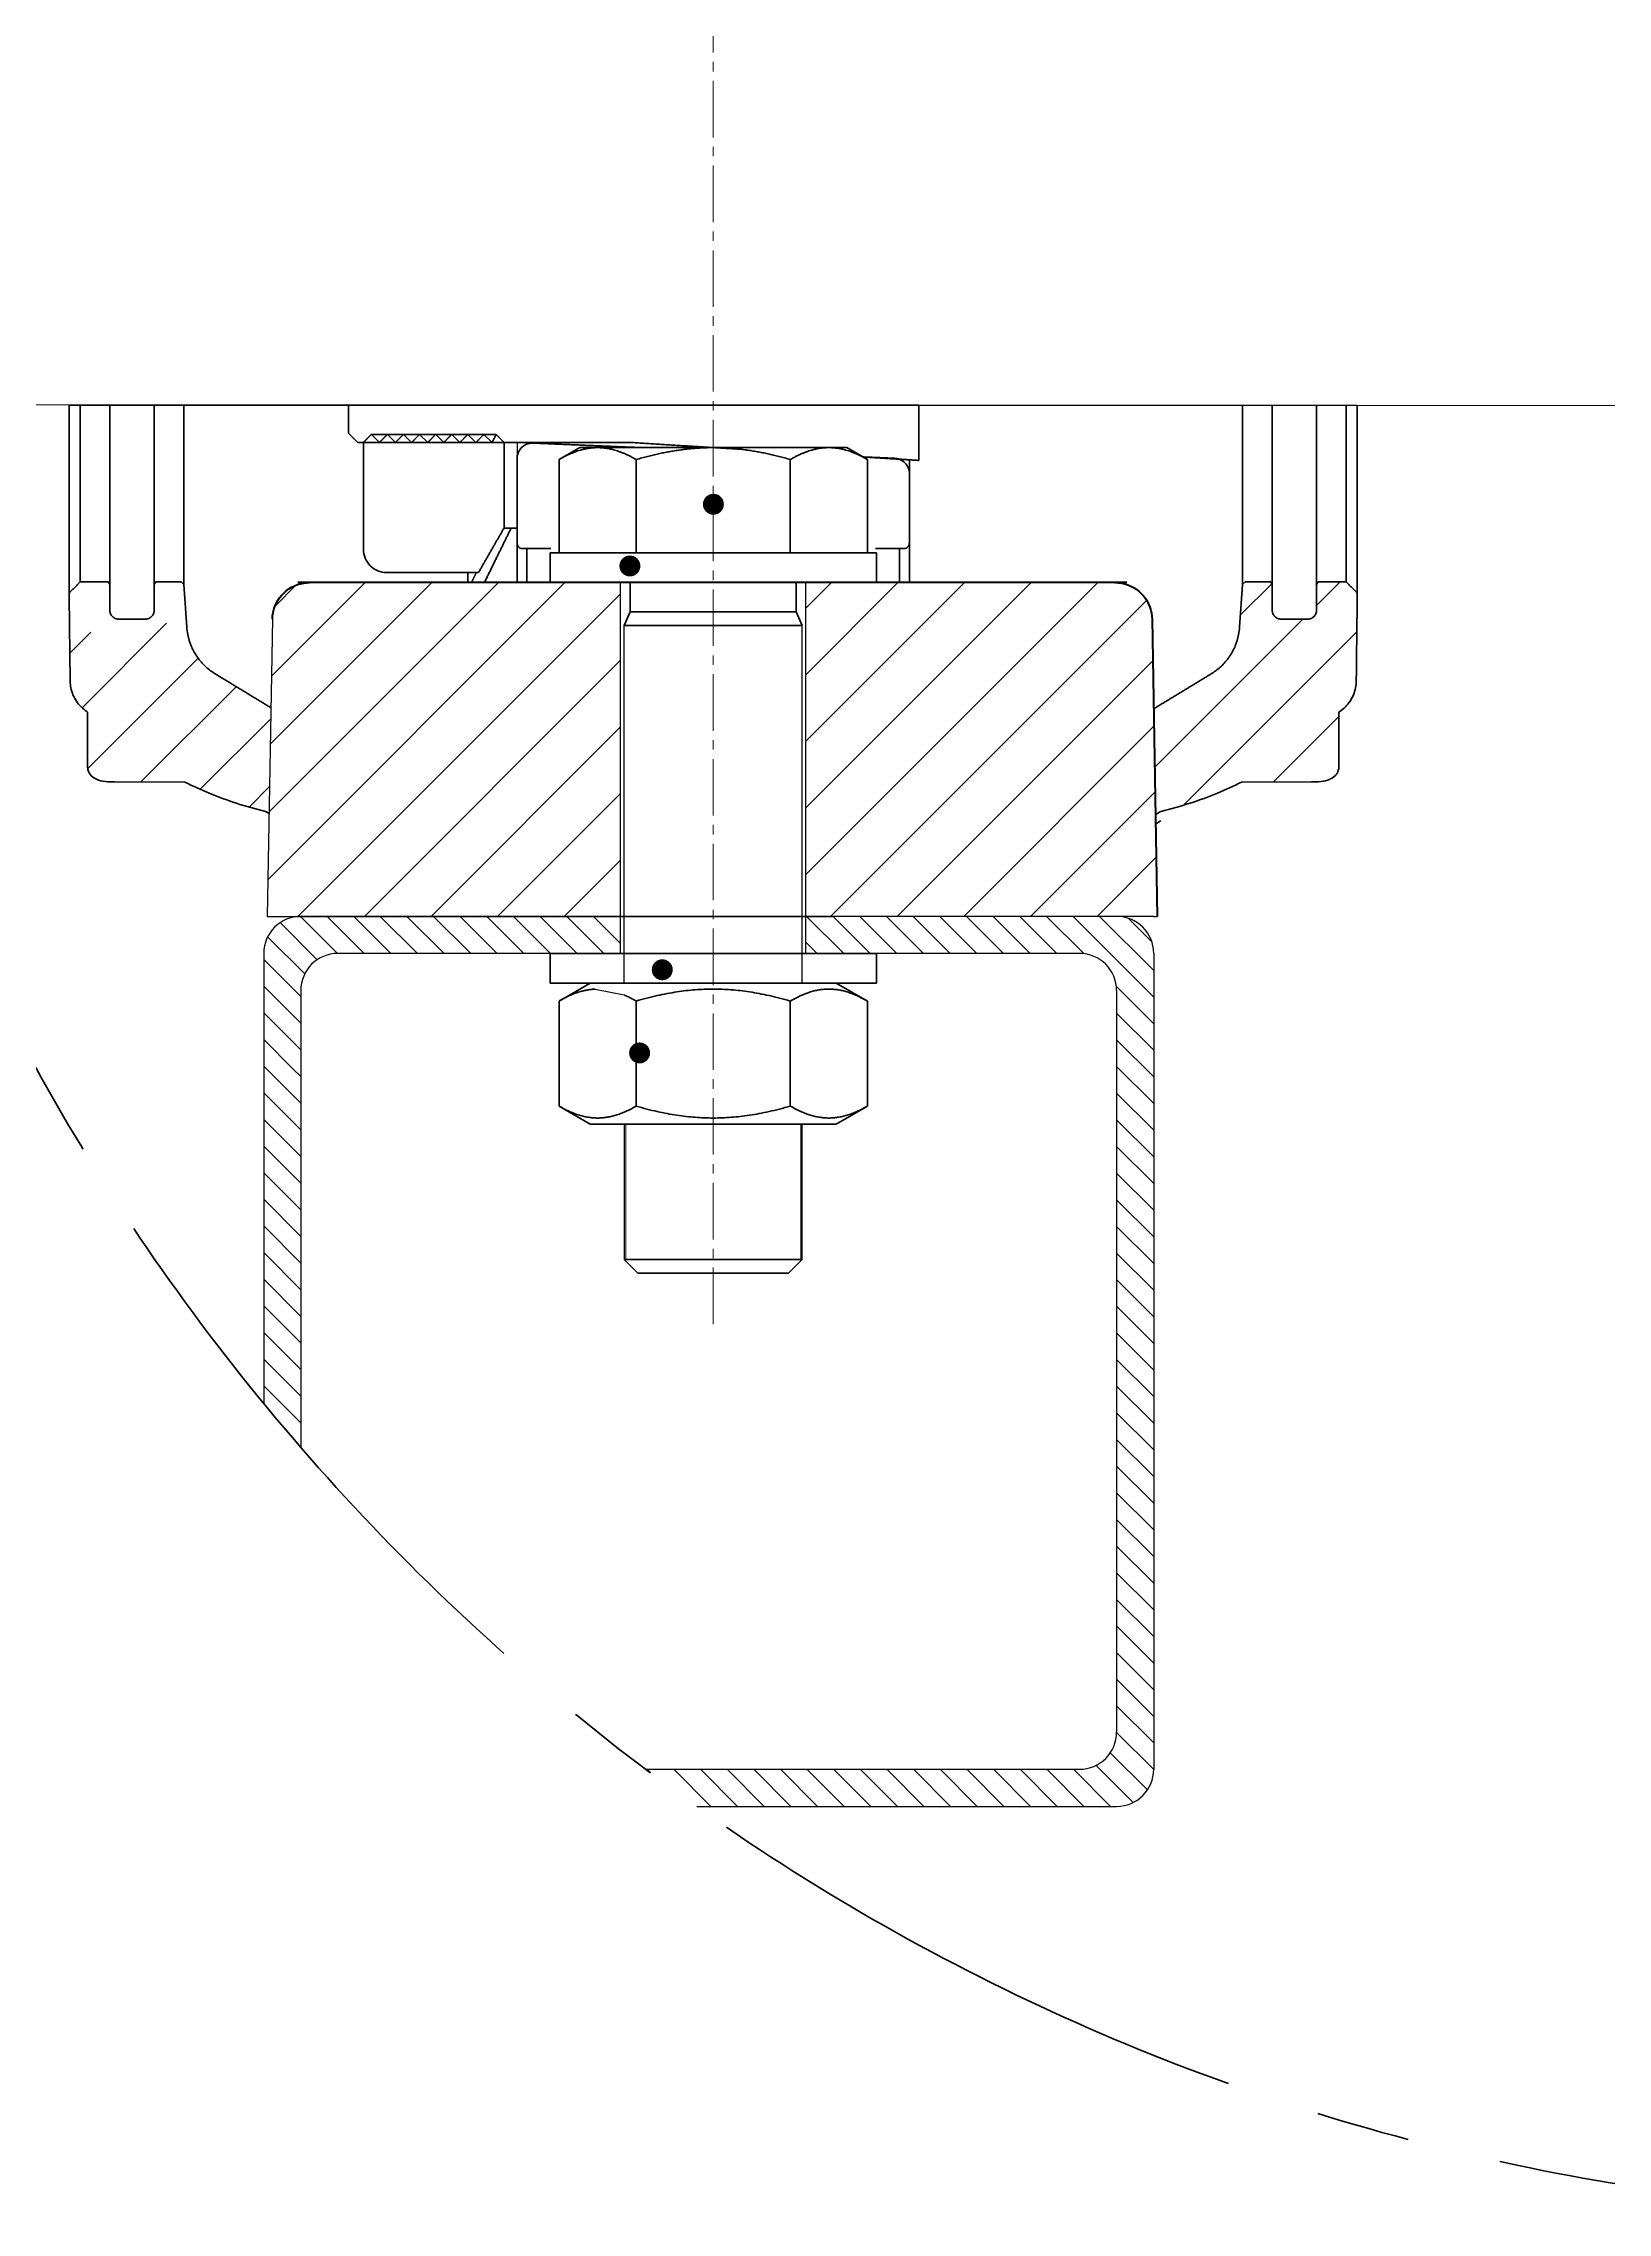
# Model space of a CAD drawing. Header units: millimetres. Extents: x 29178 to 37588, y 1365 to 7305.
# Drawn here: x 34036 to 34563, y 3481 to 4212 of the extents above; entities that cross this region are included whole.
import ezdxf

# ---------------------------------------------------------------- set-up
doc = ezdxf.new("R2010")
doc.units = ezdxf.units.MM
doc.linetypes.add('CENTER2', pattern=[28.575, 19.05, -3.175, 3.175, -3.175])
for name, color, linetype, lineweight in [('AM_0', 7, 'Continuous', 50), ('CENTRO', 1, 'CENTER2', 15), ('CONTORNO', 7, 'Continuous', 35), ('CORTE', 6, 'CENTER2', 35), ('Visível (ISO)', 7, 'Continuous', 35)]:
    doc.layers.add(name, color=color, linetype=linetype, lineweight=lineweight)

msp = doc.modelspace()

# ---------------------------------------------------------------- hatches: boundary and pattern name
h = msp.add_hatch(color=4)
h.dxf.hatch_style = 1
edge = h.paths.add_edge_path()
edge.add_arc((34262.07, 4056.42), 3.54, 0, 360)
h = msp.add_hatch(color=4)
h.dxf.hatch_style = 1
edge = h.paths.add_edge_path()
edge.add_arc((34233.91, 4035.62), 3.54, 0, 360)
h = msp.add_hatch()
h.set_pattern_fill('ANSI31', color=4, scale=5)
edge = h.paths.add_edge_path()
edge.add_spline(control_points=[(34112.91, 3987.85), (34103.29, 3993.69), (34094.16, 3999.24)], knot_values=[0.31271, 0.31271, 0.31271, 1.199794, 1.199794, 1.199794], weights=[1.000235, 1.000451, 1], degree=2, periodic=0)
edge.add_spline(control_points=[(34094.16, 3999.24), (34093.91, 3999.39), (34093.66, 3999.55), (34092.3, 4000.46), (34091.26, 4001.33), (34089.51, 4003.08), (34088.64, 4004.13), (34087.14, 4006.37), (34086.51, 4007.58), (34085.57, 4009.87), (34085.16, 4011.16), (34084.73, 4013.33), (34084.62, 4014.19), (34084.56, 4015.01)], knot_values=[0.412764, 0.412764, 0.412764, 0.412764, 0.445197, 0.445197, 0.593733, 0.593733, 0.742543, 0.742543, 0.891353, 0.891353, 1.040438, 1.040438, 1.135108, 1.135108, 1.135108, 1.135108], degree=3, periodic=0)
edge.add_line((34084.56, 4015.01), (34084.41, 4017.16))
edge.add_line((34084.41, 4017.16), (34045.07, 4012.42))
edge.add_spline(control_points=[(34045.07, 4012.42), (34045.16, 4004.83), (34045.25, 3996.64)], knot_values=[17.383177, 17.383177, 17.383177, 17.433233, 17.433233, 17.433233], weights=[1.074961, 1.038839, 1.002507], degree=2, periodic=0)
edge.add_spline(control_points=[(34045.25, 3996.64), (34045.27, 3995.97), (34045.35, 3995.27), (34045.65, 3993.74), (34045.9, 3992.93), (34046.5, 3991.5), (34046.89, 3990.74), (34047.83, 3989.34), (34048.37, 3988.69), (34049.47, 3987.59), (34050.12, 3987.05), (34050.92, 3986.51), (34051.03, 3986.44), (34051.14, 3986.37)], knot_values=[2.248708, 2.248708, 2.248708, 2.248708, 2.326673, 2.326673, 2.41993, 2.41993, 2.513049, 2.513049, 2.606168, 2.606168, 2.699139, 2.699139, 2.713298, 2.713298, 2.713298, 2.713298], degree=3, periodic=0)
edge.add_line((34051.14, 3986.37), (34051.14, 3967.77))
edge.add_spline(control_points=[(34051.14, 3967.77), (34051.14, 3967.3), (34051.25, 3966.74), (34051.64, 3965.81), (34051.99, 3965.29), (34052.84, 3964.42), (34053.53, 3963.98), (34055.96, 3962.9), (34058.32, 3962.83), (34060.33, 3962.82)], knot_values=[0.453366, 0.453366, 0.453366, 0.453366, 0.510488, 0.510488, 0.574028, 0.574028, 0.656128, 0.656128, 0.894397, 0.894397, 0.894397, 0.894397], degree=3, periodic=0)
edge.add_line((34060.33, 3962.82), (34083.91, 3962.78))
edge.add_spline(control_points=[(34083.91, 3962.78), (34086.66, 3961.4), (34089.4, 3960.16), (34097.93, 3956.62), (34104.41, 3954.48), (34111.1, 3952.9)], knot_values=[41.282444, 41.282444, 41.282444, 41.282444, 41.632218, 41.632218, 42.392289, 42.392289, 42.392289, 42.392289], degree=3, periodic=0)
edge.add_spline(control_points=[(34111.1, 3952.9), (34111.39, 3952.73), (34111.68, 3952.56), (34112.07, 3952.29), (34112.18, 3952.22), (34112.29, 3952.14)], knot_values=[1.726102, 1.726102, 1.726102, 1.726102, 1.76337, 1.76337, 1.777959, 1.777959, 1.777959, 1.777959], degree=3, periodic=0)
edge.add_line((34112.29, 3952.19), (34112.91, 3987.85))
edge = h.paths.add_edge_path()
edge.add_spline(control_points=[(34472.87, 3986.37), (34472.98, 3986.44), (34473.08, 3986.51), (34473.89, 3987.05), (34474.54, 3987.59), (34475.64, 3988.69), (34476.18, 3989.34), (34477.12, 3990.74), (34477.51, 3991.5), (34478.1, 3992.93), (34478.36, 3993.74), (34478.66, 3995.27), (34478.74, 3995.97), (34478.76, 3996.64)], knot_values=[0.264525, 0.264525, 0.264525, 0.264525, 0.278683, 0.278683, 0.371654, 0.371654, 0.464773, 0.464773, 0.557893, 0.557893, 0.651149, 0.651149, 0.729114, 0.729114, 0.729114, 0.729114], degree=3, periodic=0)
edge.add_spline(control_points=[(34478.76, 3996.64), (34478.94, 4012.66), (34479.11, 4026.5)], knot_values=[0.001727, 0.001727, 0.001727, 0.103212, 0.103212, 0.103212], weights=[1.002507, 1.076167, 1.14897], degree=2, periodic=0)
edge.add_spline(control_points=[(34479.11, 4026.5), (34477.23, 4028.39), (34475.38, 4030.24)], knot_values=[0, 0, 0, 0.211407, 0.211407, 0.211407], weights=[1, 1.000051, 1], degree=2, periodic=0)
edge.add_line((34475.38, 4030.24), (34465.9, 4030.24))
edge.add_line((34465.9, 4030.24), (34465.4, 4029.37))
edge.add_line((34465.4, 4029.37), (34465.4, 4020.19))
edge.add_spline(control_points=[(34465.4, 4020.72), (34465.4, 4020.35), (34465.31, 4019.91), (34465.03, 4019.22), (34464.78, 4018.85), (34464.26, 4018.33), (34463.89, 4018.08), (34463.21, 4017.8), (34462.77, 4017.71), (34462.4, 4017.71)], knot_values=[-0.178016, -0.178016, -0.178016, -0.178016, -0.133387, -0.133387, -0.088838, -0.088838, -0.044381, -0.044381, 0, 0, 0, 0], degree=3, periodic=0)
edge.add_line((34462.4, 4017.71), (34452.9, 4017.71))
edge.add_spline(control_points=[(34453.42, 4017.71), (34453.05, 4017.71), (34452.62, 4017.8), (34451.93, 4018.08), (34451.57, 4018.33), (34451.04, 4018.85), (34450.8, 4019.22), (34450.51, 4019.91), (34450.43, 4020.35), (34450.43, 4020.72)], knot_values=[0, 0, 0, 0, 0.044381, 0.044381, 0.088838, 0.088838, 0.133387, 0.133387, 0.178016, 0.178016, 0.178016, 0.178016], degree=3, periodic=0)
edge.add_line((34450.43, 4020.72), (34450.43, 4029.37))
edge.add_line((34450.43, 4029.37), (34449.93, 4030.24))
edge.add_line((34449.93, 4030.24), (34441.32, 4030.24))
edge.add_line((34441.32, 4030.24), (34440.44, 4029.36))
edge.add_line((34440.44, 4029.36), (34439.45, 4015.01))
edge.add_spline(control_points=[(34439.45, 4015.01), (34439.39, 4014.19), (34439.28, 4013.33), (34438.85, 4011.16), (34438.44, 4009.87), (34437.49, 4007.58), (34436.87, 4006.37), (34435.37, 4004.13), (34434.5, 4003.08), (34432.75, 4001.33), (34431.71, 4000.46), (34430.35, 3999.55), (34430.1, 3999.39), (34429.85, 3999.24)], knot_values=[3.623664, 3.623664, 3.623664, 3.623664, 3.718334, 3.718334, 3.867419, 3.867419, 4.016229, 4.016229, 4.165039, 4.165039, 4.313575, 4.313575, 4.346009, 4.346009, 4.346009, 4.346009], degree=3, periodic=0)
edge.add_spline(control_points=[(34429.85, 3999.24), (34420.41, 3993.51), (34410.46, 3987.47)], knot_values=[0, 0, 0, 0.916565, 0.916565, 0.916565], weights=[1, 1.000465, 1.00022], degree=2, periodic=0)
edge.add_line((34410.46, 3987.47), (34411.09, 3951.65))
edge.add_spline(control_points=[(34411.09, 3951.65), (34411.39, 3951.9), (34411.71, 3952.14), (34412.33, 3952.56), (34412.62, 3952.73), (34412.91, 3952.9)], knot_values=[1.162635, 1.162635, 1.162635, 1.162635, 1.207047, 1.207047, 1.244314, 1.244314, 1.244314, 1.244314], degree=3, periodic=0)
edge.add_spline(control_points=[(34412.91, 3952.9), (34419.62, 3954.48), (34426.11, 3956.63), (34434.64, 3960.17), (34437.36, 3961.41), (34440.1, 3962.78)], knot_values=[44.571159, 44.571159, 44.571159, 44.571159, 45.332821, 45.332821, 45.680994, 45.680994, 45.680994, 45.680994], degree=3, periodic=0)
edge.add_line((34440.1, 3962.78), (34463.68, 3962.82))
edge.add_spline(control_points=[(34463.68, 3962.82), (34465.69, 3962.83), (34468.04, 3962.9), (34470.48, 3963.98), (34471.17, 3964.42), (34472.02, 3965.29), (34472.37, 3965.81), (34472.76, 3966.74), (34472.87, 3967.3), (34472.87, 3967.77)], knot_values=[0.919067, 0.919067, 0.919067, 0.919067, 1.157336, 1.157336, 1.239437, 1.239437, 1.302976, 1.302976, 1.360098, 1.360098, 1.360098, 1.360098], degree=3, periodic=0)
edge.add_line((34472.87, 3967.77), (34472.87, 3986.37))
h = msp.add_hatch()
h.set_pattern_fill('ANSI31', color=4, scale=5)
h.set_pattern_definition([(45, (14068.646, 2879.872), (-11.22532, 11.22532), [])])
h.paths.add_polyline_path([(34230.75, 4030.02), (34207, 4030.02), (34125.93, 4030.02), (34125.06, 4029.99), (34123.97, 4029.86), (34122.9, 4029.64), (34121.86, 4029.33), (34120.84, 4028.94), (34119.87, 4028.45), (34118.94, 4027.88), (34118.06, 4027.23), (34117.25, 4026.51), (34116.49, 4025.72), (34115.82, 4024.86), (34115.21, 4023.95), (34114.69, 4023), (34114.26, 4022), (34113.91, 4020.96), (34113.66, 4019.9), (34113.5, 4018.82), (34113.43, 4017.73), (34111.68, 3917.52), (34230.75, 3917.52)])
h.paths.add_polyline_path([(34409.93, 4017.73), (34409.89, 4018.61), (34409.74, 4019.69), (34409.51, 4020.75), (34409.18, 4021.79), (34408.76, 4022.8), (34408.26, 4023.77), (34407.67, 4024.69), (34407.01, 4025.55), (34406.27, 4026.35), (34405.47, 4027.09), (34404.6, 4027.76), (34403.68, 4028.34), (34402.72, 4028.84), (34401.71, 4029.26), (34400.67, 4029.59), (34399.6, 4029.83), (34398.52, 4029.97), (34397.43, 4030.02), (34293.25, 4030.02), (34293.25, 3917.52), (34302.25, 3917.52), (34410.48, 3917.52), (34411.68, 3917.52)])
h = msp.add_hatch()
h.set_pattern_fill('ANSI31', color=4, scale=2, angle=90)
h.paths.add_polyline_path([(34230.75, 3917.52), (34122.98, 3917.52, 0.414214), (34110.48, 3905.02), (34110.48, 3863.56), (34122.98, 3866.85), (34122.98, 3892.52, -0.414214), (34135.48, 3905.02), (34230.75, 3905.02)])
h = msp.add_hatch()
h.set_pattern_fill('ANSI31', color=4, scale=2, angle=90)
h.paths.add_polyline_path([(34122.98, 3866.85), (34110.48, 3863.56), (34110.48, 3785.99), (34122.98, 3794.47)])
h.paths.add_polyline_path([(34122.98, 3794.47), (34110.48, 3785.99), (34110.48, 3753.36), (34122.98, 3738.53)])
h.paths.add_polyline_path([(34410.48, 3905.02, 0.414214), (34397.98, 3917.52), (34293.25, 3917.52), (34293.25, 3905.02), (34317, 3905.02), (34385.48, 3905.02, -0.414214), (34397.98, 3892.52), (34397.98, 3642.52, -0.414214), (34385.48, 3630.02), (34239.28, 3630.02), (34256.43, 3617.52), (34397.98, 3617.52, 0.414214), (34410.48, 3630.02)])
h = msp.add_hatch(color=4)
h.dxf.hatch_style = 1
edge = h.paths.add_edge_path()
edge.add_arc((34244.83, 3899.51), 3.54, 0, 360)
h = msp.add_hatch(color=4)
h.dxf.hatch_style = 1
edge = h.paths.add_edge_path()
edge.add_arc((34237.19, 3871.48), 3.54, 0, 360)

# ---------------------------------------------------------------- linework, layer by layer
at = {"color": 7}
msp.add_line((35355.66, 4089.19), (33953.75, 4090.02), dxfattribs=at)
for p, q in [((34044.9, 4089.84), (34479.11, 4089.84)), ((34142.16, 4077.27), (34139.09, 4080.35)), ((34195.87, 4077.27), (34195.94, 4072.6)), ((34230.75, 3905.02), (34230.75, 4030.02)), ((34293.25, 3905.02), (34293.25, 4030.02)), ((34113.43, 4017.73), (34111.68, 3917.52)), ((34232, 3905.02), (34232, 4015.52)), ((34292, 3905.02), (34292, 4015.52)), ((34111.68, 3917.52), (34122.98, 3917.52)), ((34111.68, 3917.52), (34302.25, 3917.52)), ((34410.48, 3917.52), (34122.98, 3917.52)), ((34410.48, 3917.52), (34411.68, 3917.52)), ((34110.48, 3905.02), (34110.48, 3753.36)), ((34385.48, 3905.02), (34135.48, 3905.02)), ((34232, 3895.02), (34232, 3905.02)), ((34292, 3895.02), (34292, 3905.02)), ((34410.48, 3905.02), (34410.48, 3630.02)), ((34122.98, 3892.52), (34122.98, 3738.53)), ((34222.26, 3892.98), (34232, 3891.01)), ((34397.98, 3892.52), (34397.98, 3642.52)), ((34232, 3847.52), (34232, 3801.82)), ((34292, 3842.62), (34292, 3847.52)), ((34292, 3801.82), (34292, 3842.62)), ((34239.28, 3630.02), (34385.48, 3630.02)), ((34256.43, 3617.52), (34397.98, 3617.52))]:
    msp.add_line(p, q)
at = {"color": 1, "lineweight": 15}
for p, q in [((34232.5, 3847.52), (34232.5, 3801.82)), ((34291.5, 3801.82), (34291.5, 3847.52))]:
    msp.add_line(p, q, dxfattribs=at)
for centre, start, end in [((34122.98, 3905.02), 90, 180), ((34397.98, 3905.02), 0, 90), ((34135.48, 3892.52), 90, 180), ((34385.48, 3892.52), 0, 90), ((34385.48, 3642.52), 270, 0), ((34397.98, 3630.02), 270, 0)]:
    msp.add_arc(centre, 12.5, start, end)
at = {"layer": 'AM_0'}
for p, q in [((34401.37, 4030.02), (34121.99, 4030.02)), ((34409.93, 4017.73), (34411.68, 3917.52))]:
    msp.add_line(p, q, dxfattribs=at)
for points in [[(34113.43, 4017.73), (34113.5, 4018.82), (34113.66, 4019.9), (34113.91, 4020.96), (34114.26, 4022), (34114.69, 4023), (34115.21, 4023.95), (34115.82, 4024.86), (34116.49, 4025.72), (34117.25, 4026.51), (34118.06, 4027.23), (34118.94, 4027.88), (34119.87, 4028.45), (34120.84, 4028.94), (34121.86, 4029.33), (34122.9, 4029.64), (34123.97, 4029.86), (34125.06, 4029.99), (34125.93, 4030.02)], [(34397.43, 4030.02), (34398.52, 4029.97), (34399.6, 4029.83), (34400.67, 4029.59), (34401.71, 4029.26), (34402.72, 4028.84), (34403.68, 4028.34), (34404.6, 4027.76), (34405.47, 4027.09), (34406.27, 4026.35), (34407.01, 4025.55), (34407.67, 4024.69), (34408.26, 4023.77), (34408.76, 4022.8), (34409.18, 4021.79), (34409.51, 4020.75), (34409.74, 4019.69), (34409.89, 4018.61), (34409.93, 4017.73)]]:
    msp.add_lwpolyline(points, dxfattribs=at)
at = {"layer": 'CENTRO'}
msp.add_line((34262, 3780.05), (34262, 4574.12), dxfattribs=at)
at = {"layer": 'CONTORNO'}
for p, q in [((34044.9, 4089.84), (34044.9, 4026.5)), ((34048.63, 4030.24), (34048.63, 4089.84)), ((34058.61, 4029.37), (34058.61, 4089.84)), ((34073.58, 4029.37), (34073.58, 4089.84)), ((34083.57, 4029.36), (34083.57, 4089.84)), ((34139.09, 4089.84), (34139.09, 4080.35)), ((34331.26, 4089.84), (34139.09, 4089.84)), ((34331.26, 4071.2), (34331.26, 4089.84)), ((34440.44, 4029.36), (34440.44, 4089.84)), ((34450.43, 4029.37), (34450.43, 4089.84)), ((34465.4, 4029.37), (34465.4, 4089.84)), ((34475.38, 4030.24), (34475.38, 4089.84)), ((34479.11, 4026.5), (34479.11, 4089.84)), ((34142.16, 4077.27), (34233.93, 4077.27)), ((34144.09, 4077.27), (34144.09, 4041.3)), ((34188.8, 4079.99), (34146.79, 4079.99)), ((34146.79, 4079.99), (34149.51, 4077.27)), ((34152.21, 4079.99), (34154.93, 4077.27)), ((34157.63, 4079.99), (34160.35, 4077.27)), ((34163.05, 4079.99), (34165.77, 4077.27)), ((34168.47, 4079.99), (34171.2, 4077.27)), ((34173.9, 4079.99), (34176.62, 4077.27)), ((34179.32, 4079.99), (34182.04, 4077.27)), ((34184.74, 4079.99), (34187.46, 4077.27)), ((34187.46, 4077.27), (34188.8, 4079.99)), ((34195.87, 4077.27), (34191.5, 4077.27)), ((34191.5, 4048.41), (34191.5, 4077.27)), ((34191.5, 4077.27), (34191.5, 4048.41)), ((34195.87, 4071.77), (34195.87, 4043.27)), ((34328.14, 4066.66), (34328.14, 4071.39)), ((34328.14, 4043.27), (34328.14, 4066.66)), ((34191.5, 4048.41), (34195.87, 4048.41)), ((34195.87, 4030.02), (34195.87, 4043.27)), ((34195.87, 4030.02), (34195.87, 4043.27)), ((34197.62, 4041.51), (34207.31, 4041.51)), ((34199.22, 4041.33), (34199.22, 4030.02)), ((34316.7, 4041.51), (34326.39, 4041.51)), ((34324.78, 4030.02), (34324.78, 4041.33)), ((34328.14, 4030.02), (34328.14, 4043.27)), ((34058.11, 4030.24), (34048.63, 4030.24)), ((34058.61, 4029.37), (34058.11, 4030.24)), ((34058.61, 4020.72), (34058.61, 4029.37)), ((34074.08, 4030.24), (34073.58, 4029.37)), ((34073.58, 4029.37), (34073.58, 4020.72)), ((34082.69, 4030.24), (34074.08, 4030.24)), ((34083.57, 4029.36), (34082.69, 4030.24)), ((34084.56, 4015.01), (34083.57, 4029.36)), ((34151.99, 4033.37), (34182.86, 4033.37)), ((34179.28, 4030.02), (34179.28, 4033.37)), ((34439.45, 4015.01), (34440.44, 4029.36)), ((34441.32, 4030.24), (34440.44, 4029.36)), ((34449.93, 4030.24), (34441.32, 4030.24)), ((34450.43, 4029.37), (34449.93, 4030.24)), ((34450.43, 4020.72), (34450.43, 4029.37)), ((34465.9, 4030.24), (34465.4, 4029.37)), ((34465.4, 4029.37), (34465.4, 4020.72)), ((34475.38, 4030.24), (34465.9, 4030.24)), ((34070.59, 4017.71), (34061.6, 4017.71)), ((34462.4, 4017.71), (34453.42, 4017.71)), ((34051.14, 3986.37), (34051.14, 3967.77)), ((34472.87, 3967.77), (34472.87, 3986.37)), ((34060.33, 3962.82), (34083.91, 3962.78)), ((34463.68, 3962.82), (34440.1, 3962.78))]:
    msp.add_line(p, q, dxfattribs=at)
for points, weights in [([(34139.09, 4080.35), (34140.61, 4078.83), (34142.16, 4077.27)], [1, 1.0000645229, 1]), ([(34146.79, 4079.99), (34145.45, 4078.64), (34144.09, 4077.27)], [1, 1.00005008404, 1]), ([(34152.21, 4079.99), (34150.87, 4078.64), (34149.51, 4077.27)], [1, 1.00005008404, 1]), ([(34157.63, 4079.99), (34156.29, 4078.64), (34154.93, 4077.27)], [1, 1.00005008404, 1]), ([(34163.05, 4079.99), (34161.72, 4078.64), (34160.35, 4077.27)], [1, 1.00005008404, 1]), ([(34168.47, 4079.99), (34167.14, 4078.64), (34165.77, 4077.27)], [1, 1.00005008404, 1]), ([(34173.9, 4079.99), (34172.56, 4078.64), (34171.2, 4077.27)], [1, 1.00005008404, 1]), ([(34179.32, 4079.99), (34177.98, 4078.64), (34176.62, 4077.27)], [1, 1.00005008404, 1]), ([(34184.74, 4079.99), (34183.4, 4078.64), (34182.04, 4077.27)], [1, 1.00005008404, 1]), ([(34191.5, 4077.27), (34190.14, 4078.64), (34188.8, 4079.99)], [1, 1.00005008428, 1]), ([(34237.62, 4075.52), (34219.38, 4076.28), (34201.33, 4077.04)], [1.00007012639, 1.00005022481, 1]), ([(34233.93, 4077.27), (34252.72, 4076.09), (34271.84, 4074.9)], [1, 1.00009244576, 1.00011190768]), ([(34323.12, 4071.93), (34317.77, 4072.15), (34312.44, 4072.38)], [1, 1.00001434401, 1.00002621471]), ([(34312.45, 4072.37), (34321.82, 4071.79), (34331.26, 4071.2)], [1.0000720347, 1.00004445633, 1]), ([(34182.86, 4033.37), (34187.37, 4041.21), (34191.5, 4048.41)], [1, 1.00094093774, 1]), ([(34184.87, 4030.02), (34189.63, 4039.71), (34193.91, 4048.41)], [1.00173744747, 1.00283879134, 1.00100839898]), ([(34048.63, 4030.24), (34046.78, 4028.39), (34044.9, 4026.5)], [1, 1.00005052397, 1]), ([(34182.15, 4033.37), (34181.33, 4031.71), (34180.5, 4030.02)], [1.00203244058, 1.00192953507, 1.00173744748]), ([(34479.11, 4026.5), (34477.23, 4028.39), (34475.38, 4030.24)], [1, 1.0000505235, 1]), ([(34044.9, 4026.5), (34045.06, 4012.66), (34045.25, 3996.64)], [1.14896956128, 1.07616734029, 1.00250743476]), ([(34478.76, 3996.64), (34478.94, 4012.66), (34479.11, 4026.5)], [1.00250743476, 1.07616734029, 1.14896956128]), ([(34112.91, 3987.85), (34103.29, 3993.69), (34094.16, 3999.24)], [1.00023484512, 1.00045052255, 1]), ([(34429.85, 3999.24), (34420.41, 3993.51), (34410.46, 3987.47)], [1, 1.00046549509, 1.00021977363])]:
    msp.add_rational_spline(points, weights, degree=2, dxfattribs=at)
for points, knots in [([(34201.33, 4077.04), (34201.26, 4077.04), (34201.18, 4077.04), (34200.47, 4077.04), (34199.71, 4076.89), (34198.51, 4076.39), (34197.87, 4075.96), (34196.95, 4075.04), (34196.52, 4074.39), (34196.02, 4073.19), (34195.87, 4072.42), (34195.87, 4071.77)], [0.615386, 0.615386, 0.615386, 0.615386, 0.6239737, 0.6239737, 0.7015594, 0.7015594, 0.7794145, 0.7794145, 0.8575833, 0.8575833, 0.9359916, 0.9359916, 0.9359916, 0.9359916]), ([(34328.14, 4066.66), (34328.14, 4067.31), (34327.99, 4068.08), (34327.49, 4069.28), (34327.06, 4069.93), (34326.14, 4070.85), (34325.5, 4071.29), (34324.37, 4071.76), (34323.71, 4071.91), (34323.12, 4071.93)], [0.3118918, 0.3118918, 0.3118918, 0.3118918, 0.390255, 0.390255, 0.4683946, 0.4683946, 0.5462423, 0.5462423, 0.6152517, 0.6152517, 0.6152517, 0.6152517]), ([(34144.09, 4041.3), (34144.09, 4040.32), (34144.31, 4039.17), (34145.06, 4037.36), (34145.71, 4036.38), (34147.09, 4035), (34148.07, 4034.34), (34149.87, 4033.6), (34151.01, 4033.37), (34151.99, 4033.37)], [-0.4699396, -0.4699396, -0.4699396, -0.4699396, -0.3520441, -0.3520441, -0.2344192, -0.2344192, -0.1170923, -0.1170923, 0, 0, 0, 0]), ([(34195.87, 4043.27), (34195.87, 4043.05), (34195.92, 4042.79), (34196.09, 4042.39), (34196.23, 4042.18), (34196.54, 4041.87), (34196.75, 4041.73), (34197.15, 4041.56), (34197.4, 4041.51), (34197.62, 4041.51)], [-0.1038929, -0.1038929, -0.1038929, -0.1038929, -0.0778265, -0.0778265, -0.0518191, -0.0518191, -0.0258811, -0.0258811, 0, 0, 0, 0]), ([(34195.87, 4043.27), (34195.87, 4043.05), (34195.92, 4042.79), (34196.09, 4042.39), (34196.23, 4042.18), (34196.54, 4041.87), (34196.75, 4041.73), (34197.15, 4041.56), (34197.4, 4041.51), (34197.62, 4041.51)], [-0.1038929, -0.1038929, -0.1038929, -0.1038929, -0.0778265, -0.0778265, -0.0518191, -0.0518191, -0.0258811, -0.0258811, 0, 0, 0, 0]), ([(34326.39, 4041.51), (34326.61, 4041.51), (34326.86, 4041.56), (34327.26, 4041.73), (34327.47, 4041.87), (34327.78, 4042.18), (34327.92, 4042.39), (34328.09, 4042.79), (34328.14, 4043.05), (34328.14, 4043.27)], [0, 0, 0, 0, 0.0258811, 0.0258811, 0.0518191, 0.0518191, 0.0778265, 0.0778265, 0.1038929, 0.1038929, 0.1038929, 0.1038929]), ([(34061.6, 4017.71), (34061.24, 4017.71), (34060.8, 4017.8), (34060.12, 4018.08), (34059.75, 4018.33), (34059.23, 4018.85), (34058.98, 4019.22), (34058.7, 4019.91), (34058.61, 4020.35), (34058.61, 4020.72)], [0, 0, 0, 0, 0.0443814, 0.0443814, 0.0888381, 0.0888381, 0.1333873, 0.1333873, 0.1780158, 0.1780158, 0.1780158, 0.1780158]), ([(34073.58, 4020.72), (34073.58, 4020.35), (34073.5, 4019.91), (34073.21, 4019.22), (34072.97, 4018.85), (34072.44, 4018.33), (34072.07, 4018.08), (34071.39, 4017.8), (34070.96, 4017.71), (34070.59, 4017.71)], [-0.1780158, -0.1780158, -0.1780158, -0.1780158, -0.1333873, -0.1333873, -0.0888381, -0.0888381, -0.0443814, -0.0443814, 0, 0, 0, 0]), ([(34094.16, 3999.24), (34093.91, 3999.39), (34093.66, 3999.55), (34092.3, 4000.46), (34091.26, 4001.33), (34089.51, 4003.08), (34088.64, 4004.13), (34087.14, 4006.37), (34086.51, 4007.58), (34085.57, 4009.87), (34085.16, 4011.16), (34084.73, 4013.33), (34084.62, 4014.19), (34084.56, 4015.01)], [0.4127636, 0.4127636, 0.4127636, 0.4127636, 0.4451971, 0.4451971, 0.5937327, 0.5937327, 0.7425428, 0.7425428, 0.8913528, 0.8913528, 1.0404381, 1.0404381, 1.1351077, 1.1351077, 1.1351077, 1.1351077]), ([(34439.45, 4015.01), (34439.39, 4014.19), (34439.28, 4013.33), (34438.85, 4011.16), (34438.44, 4009.87), (34437.49, 4007.58), (34436.87, 4006.37), (34435.37, 4004.13), (34434.5, 4003.08), (34432.75, 4001.33), (34431.71, 4000.46), (34430.35, 3999.55), (34430.1, 3999.39), (34429.85, 3999.24)], [3.6236644, 3.6236644, 3.6236644, 3.6236644, 3.718334, 3.718334, 3.8674193, 3.8674193, 4.0162294, 4.0162294, 4.1650394, 4.1650394, 4.313575, 4.313575, 4.3460085, 4.3460085, 4.3460085, 4.3460085]), ([(34453.42, 4017.71), (34453.05, 4017.71), (34452.62, 4017.8), (34451.93, 4018.08), (34451.57, 4018.33), (34451.04, 4018.85), (34450.8, 4019.22), (34450.51, 4019.91), (34450.43, 4020.35), (34450.43, 4020.72)], [0, 0, 0, 0, 0.0443814, 0.0443814, 0.0888381, 0.0888381, 0.1333873, 0.1333873, 0.1780158, 0.1780158, 0.1780158, 0.1780158]), ([(34465.4, 4020.72), (34465.4, 4020.35), (34465.31, 4019.91), (34465.03, 4019.22), (34464.78, 4018.85), (34464.26, 4018.33), (34463.89, 4018.08), (34463.21, 4017.8), (34462.77, 4017.71), (34462.4, 4017.71)], [-0.1780158, -0.1780158, -0.1780158, -0.1780158, -0.1333873, -0.1333873, -0.0888381, -0.0888381, -0.0443814, -0.0443814, 0, 0, 0, 0]), ([(34045.25, 3996.64), (34045.27, 3995.97), (34045.35, 3995.27), (34045.65, 3993.74), (34045.9, 3992.93), (34046.5, 3991.5), (34046.89, 3990.74), (34047.83, 3989.34), (34048.37, 3988.69), (34049.47, 3987.59), (34050.12, 3987.05), (34050.92, 3986.51), (34051.03, 3986.44), (34051.14, 3986.37)], [2.2487081, 2.2487081, 2.2487081, 2.2487081, 2.3266733, 2.3266733, 2.41993, 2.41993, 2.5130491, 2.5130491, 2.6061683, 2.6061683, 2.6991395, 2.6991395, 2.7132978, 2.7132978, 2.7132978, 2.7132978]), ([(34472.87, 3986.37), (34472.98, 3986.44), (34473.08, 3986.51), (34473.89, 3987.05), (34474.54, 3987.59), (34475.64, 3988.69), (34476.18, 3989.34), (34477.12, 3990.74), (34477.51, 3991.5), (34478.1, 3992.93), (34478.36, 3993.74), (34478.66, 3995.27), (34478.74, 3995.97), (34478.76, 3996.64)], [0.2645246, 0.2645246, 0.2645246, 0.2645246, 0.278683, 0.278683, 0.3716542, 0.3716542, 0.4647733, 0.4647733, 0.5578925, 0.5578925, 0.6511492, 0.6511492, 0.7291144, 0.7291144, 0.7291144, 0.7291144]), ([(34051.14, 3967.77), (34051.14, 3967.3), (34051.25, 3966.74), (34051.64, 3965.81), (34051.99, 3965.29), (34052.84, 3964.42), (34053.53, 3963.98), (34055.96, 3962.9), (34058.32, 3962.83), (34060.33, 3962.82)], [0.4533661, 0.4533661, 0.4533661, 0.4533661, 0.5104879, 0.5104879, 0.5740277, 0.5740277, 0.6561281, 0.6561281, 0.894397, 0.894397, 0.894397, 0.894397]), ([(34463.68, 3962.82), (34465.69, 3962.83), (34468.04, 3962.9), (34470.48, 3963.98), (34471.17, 3964.42), (34472.02, 3965.29), (34472.37, 3965.81), (34472.76, 3966.74), (34472.87, 3967.3), (34472.87, 3967.77)], [0.9190673, 0.9190673, 0.9190673, 0.9190673, 1.1573362, 1.1573362, 1.2394366, 1.2394366, 1.3029764, 1.3029764, 1.3600982, 1.3600982, 1.3600982, 1.3600982]), ([(34083.91, 3962.78), (34086.66, 3961.4), (34089.4, 3960.16), (34097.93, 3956.62), (34104.41, 3954.48), (34111.1, 3952.9)], [41.282444, 41.282444, 41.282444, 41.282444, 41.632218, 41.632218, 42.392289, 42.392289, 42.392289, 42.392289]), ([(34412.91, 3952.9), (34419.62, 3954.48), (34426.11, 3956.63), (34434.64, 3960.17), (34437.36, 3961.41), (34440.1, 3962.78)], [44.571159, 44.571159, 44.571159, 44.571159, 45.332821, 45.332821, 45.680994, 45.680994, 45.680994, 45.680994]), ([(34111.1, 3952.9), (34111.39, 3952.73), (34111.68, 3952.56), (34112.07, 3952.29), (34112.18, 3952.22), (34112.29, 3952.14)], [1.72610212, 1.72610212, 1.72610212, 1.72610212, 1.76336996, 1.76336996, 1.77795921, 1.77795921, 1.77795921, 1.77795921]), ([(34411.09, 3951.65), (34411.39, 3951.9), (34411.71, 3952.14), (34412.33, 3952.56), (34412.62, 3952.73), (34412.91, 3952.9)], [1.1626354, 1.1626354, 1.1626354, 1.1626354, 1.20704653, 1.20704653, 1.24431436, 1.24431436, 1.24431436, 1.24431436])]:
    msp.add_open_spline(points, degree=3, knots=knots, dxfattribs=at)
msp.add_open_spline([(34262, 4074.49), (34262, 4074.49), (34262, 4074.49)], degree=2, dxfattribs=at)
at = {"layer": 'CORTE', "linetype": 'CENTER2', "ltscale": 10}
msp.add_circle((34687.24, 4226.69), 746.12, dxfattribs=at)
at = {"layer": 'Visível (ISO)'}
for p, q in [((34217, 4075.52), (34210.04, 4071.5)), ((34223.03, 4075.52), (34217, 4075.52)), ((34262, 4075.52), (34223.03, 4075.52)), ((34300.98, 4075.52), (34262, 4075.52)), ((34307, 4075.52), (34300.98, 4075.52)), ((34307, 4075.52), (34313.97, 4071.5)), ((34210.04, 4040.02), (34210.04, 4071.5)), ((34236.02, 4040.02), (34236.02, 4071.5)), ((34287.99, 4040.02), (34287.99, 4071.5)), ((34313.97, 4040.02), (34313.97, 4071.5)), ((34317, 4040.02), (34207, 4040.02)), ((34207, 4040.02), (34207, 4030.02)), ((34317, 4040.02), (34317, 4030.02)), ((34317, 4030.02), (34207, 4030.02)), ((34234.03, 4030.02), (34234.03, 4020.12)), ((34289.97, 4030.02), (34289.97, 4020.12)), ((34234.03, 4020.12), (34232, 4015.52)), ((34232, 4015.52), (34292, 4015.52)), ((34234.03, 4020.12), (34289.97, 4020.12)), ((34289.97, 4020.12), (34292, 4015.52)), ((34317, 3905.02), (34207, 3905.02)), ((34207, 3905.02), (34207, 3895.02)), ((34317, 3905.02), (34317, 3895.02)), ((34317, 3895.02), (34207, 3895.02)), ((34220.5, 3895.02), (34210.04, 3888.98)), ((34303.5, 3895.02), (34220.5, 3895.02)), ((34303.5, 3895.02), (34313.97, 3888.98)), ((34210.04, 3888.98), (34210.04, 3853.56)), ((34236.02, 3888.98), (34236.02, 3853.56)), ((34287.99, 3888.98), (34287.99, 3853.56)), ((34313.97, 3888.98), (34313.97, 3853.56)), ((34220.5, 3847.52), (34210.04, 3853.56)), ((34303.5, 3847.52), (34313.97, 3853.56)), ((34220.5, 3847.52), (34303.5, 3847.52)), ((34232, 3801.82), (34292, 3801.82)), ((34236.61, 3797.22), (34232, 3801.82)), ((34287.4, 3797.22), (34236.61, 3797.22)), ((34287.4, 3797.22), (34292, 3801.82))]:
    msp.add_line(p, q, dxfattribs=at)
msp.add_arc((34418.94, 3938.79), 12.53, 119.1087, 128.50582, dxfattribs=at)
for points, weights in [([(34223.03, 4075.52), (34217, 4075.52), (34210.04, 4071.5)], [1, 1.0379548493, 1]), ([(34236.02, 4071.5), (34229.06, 4075.52), (34223.03, 4075.52)], [1, 1.0379548493, 1]), ([(34262, 4075.52), (34249.95, 4075.52), (34236.02, 4071.5)], [1, 1.0379548493, 1]), ([(34287.99, 4071.5), (34274.06, 4075.52), (34262, 4075.52)], [1, 1.0379548493, 1]), ([(34300.98, 4075.52), (34294.95, 4075.52), (34287.99, 4071.5)], [1, 1.0379548493, 1]), ([(34313.97, 4071.5), (34307, 4075.52), (34300.98, 4075.52)], [1, 1.0379548493, 1]), ([(34222.26, 3892.98), (34216.59, 3892.75), (34210.04, 3888.98)], [1.07702951453, 1.07236925935, 1]), ([(34236.02, 3888.98), (34233.94, 3890.18), (34232, 3891.01)], [1, 1.0219220754, 1.03763114864]), ([(34287.99, 3888.98), (34262, 3896.48), (34236.02, 3888.98)], [1, 1.15470053838, 1]), ([(34313.97, 3888.98), (34300.98, 3896.48), (34287.99, 3888.98)], [1, 1.15470053838, 1]), ([(34210.04, 3853.56), (34223.03, 3846.06), (34236.02, 3853.56)], [1, 1.15470053838, 1]), ([(34236.02, 3853.56), (34262, 3846.06), (34287.99, 3853.56)], [1, 1.15470053838, 1]), ([(34287.99, 3853.56), (34300.98, 3846.06), (34313.97, 3853.56)], [1, 1.15470053838, 1])]:
    msp.add_rational_spline(points, weights, degree=2, dxfattribs=at)

doc.saveas('drawing.dxf')
